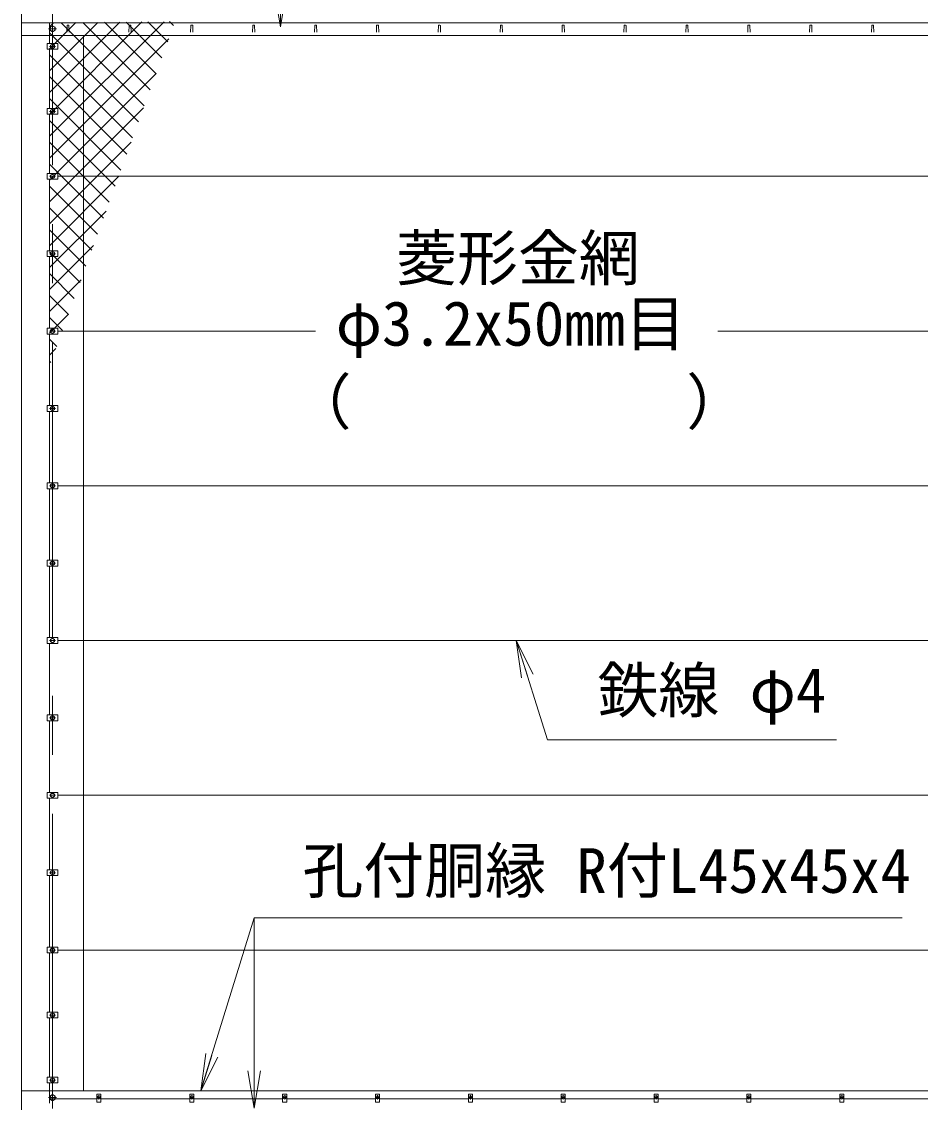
# Model space of a CAD drawing. Units: millimetres at full size; details may follow other scales. Extents: x -12600 to 12600, y -8910 to 8910.
# Drawn here: x -9497 to -6593, y 25 to 3517 of the extents above; entities that cross this region are included whole.
import ezdxf
from ezdxf.enums import TextEntityAlignment as Align

# ---------------------------------------------------------------- set-up
doc = ezdxf.new("R2010")
doc.units = ezdxf.units.MM
doc.header["$LTSCALE"] = 30
doc.linetypes.add('USER1', pattern=[50.8, 31.75, -6.35, 6.35, -6.35])
for name, color, linetype, lineweight in [('0-0_D-STR-TXT', 7, 'Continuous', 13), ('0-2_D-BMK', 2, 'USER1', 13), ('0-3_D-STR3', 3, 'Continuous', 13), ('0-4_D-STR1', 1, 'Continuous', 18), ('0-6_0', 7, 'Continuous', 18), ('0-B_D-STR2', 7, 'Continuous', 13)]:
    doc.layers.add(name, color=color, linetype=linetype, lineweight=lineweight)
doc.styles.add('ＭＳ ゴシック', font='')
doc.styles.get('ＭＳ ゴシック').set_extended_font_data('MS Gothic')

# ---------------------------------------------------------------- blocks, each defined once
blk = doc.blocks.new('_Open')
at = {"layer": '0-6_0'}
blk.add_line((-30, 5), (0, 0), dxfattribs=at)
blk.add_lwpolyline([(-30, -5), (0, 0), (-30, 0)], dxfattribs=at)

msp = doc.modelspace()

# ---------------------------------------------------------------- linework, layer by layer
at = {"layer": '0-0_D-STR-TXT'}
for p, q in [((-8661.06, 4077.58), (-8661.06, 3502.45)), ((-8745.65, 621.02), (-8745.65, 8.82))]:
    msp.add_line(p, q, dxfattribs=at)
for points in [[(-6863.62, 1196.96), (-7797.61, 1196.96), (-7898.56, 1515.44)], [(-6652.02, 621.02), (-8745.65, 621.02), (-8917.5, 64.26)]]:
    msp.add_lwpolyline(points, dxfattribs=at)
at = {"layer": '0-2_D-BMK'}
for p, q in [((-9397.14, -3042.65), (-9397.14, 7077.35)), ((-9384.39, 3494.35), (-9409.89, 3494.35)), ((-9407.14, 3437.35), (-9387.14, 3437.35)), ((-9407.14, 3227.35), (-9387.14, 3227.35)), ((-9407.14, 3017.35), (-9387.14, 3017.35)), ((-9407.14, 2767.35), (-9387.14, 2767.35)), ((-9407.14, 2517.35), (-9387.14, 2517.35)), ((-9407.14, 2267.35), (-9387.14, 2267.35)), ((-9407.14, 2017.35), (-9387.14, 2017.35)), ((-9407.14, 1767.35), (-9387.14, 1767.35)), ((-9407.14, 1517.35), (-9387.14, 1517.35)), ((-9407.14, 1267.35), (-9387.14, 1267.35)), ((-9407.14, 1017.35), (-9387.14, 1017.35)), ((-9407.14, 767.35), (-9387.14, 767.35)), ((-9407.14, 517.35), (-9387.14, 517.35)), ((-9407.14, 307.35), (-9387.14, 307.35)), ((-9407.14, 97.35), (-9387.14, 97.35)), ((-9384.39, 40.35), (-9409.89, 40.35)), ((-9254.58, 41.35), (-9239.71, 41.35)), ((-9247.14, 33.91), (-9247.14, 48.79)), ((-8954.58, 41.35), (-8939.71, 41.35)), ((-8947.14, 33.91), (-8947.14, 48.79)), ((-8654.58, 41.35), (-8639.71, 41.35)), ((-8647.14, 33.91), (-8647.14, 48.79)), ((-8354.58, 41.35), (-8339.71, 41.35)), ((-8347.14, 33.91), (-8347.14, 48.79)), ((-8054.58, 41.35), (-8039.71, 41.35)), ((-8047.14, 33.91), (-8047.14, 48.79)), ((-7754.58, 41.35), (-7739.71, 41.35)), ((-7747.14, 33.91), (-7747.14, 48.79)), ((-7454.58, 41.35), (-7439.71, 41.35)), ((-7447.14, 33.91), (-7447.14, 48.79)), ((-7154.58, 41.35), (-7139.71, 41.35)), ((-7147.14, 33.91), (-7147.14, 48.79)), ((-6854.58, 41.35), (-6839.71, 41.35)), ((-6847.14, 33.91), (-6847.14, 48.79))]:
    msp.add_line(p, q, dxfattribs=at)
at = {"layer": '0-3_D-STR3'}
for p, q in [((-9407.14, 3446.85), (-9407.14, 3512.35)), ((-9397.14, 3484.53), (-9405.64, 3489.44)), ((-9388.64, 3489.44), (-9397.14, 3484.53)), ((-9414.34, 3446.85), (-9379.94, 3446.85)), ((-9414.34, 3446.85), (-9414.34, 3427.85)), ((-9414.34, 3427.85), (-9379.94, 3427.85)), ((-9407.14, 3236.85), (-9407.14, 3427.85)), ((-9403.64, 3441.1), (-9397.14, 3444.85)), ((-9403.64, 3433.59), (-9403.64, 3441.1)), ((-9397.14, 3429.84), (-9403.64, 3433.59)), ((-9397.14, 3444.85), (-9390.64, 3441.1)), ((-9390.64, 3433.59), (-9397.14, 3429.84)), ((-9390.64, 3441.1), (-9390.64, 3433.59)), ((-9379.94, 3446.85), (-9379.94, 3427.85)), ((-9414.34, 3236.85), (-9379.94, 3236.85)), ((-9414.34, 3236.85), (-9414.34, 3217.85)), ((-9414.34, 3217.85), (-9379.94, 3217.85)), ((-9407.14, 3026.85), (-9407.14, 3217.85)), ((-9403.64, 3231.1), (-9397.14, 3234.85)), ((-9403.64, 3223.59), (-9403.64, 3231.1)), ((-9397.14, 3219.84), (-9403.64, 3223.59)), ((-9397.14, 3234.85), (-9390.64, 3231.1)), ((-9390.64, 3223.59), (-9397.14, 3219.84)), ((-9390.64, 3231.1), (-9390.64, 3223.59)), ((-9379.94, 3236.85), (-9379.94, 3217.85)), ((-9414.34, 3026.85), (-9379.94, 3026.85)), ((-9414.34, 3026.85), (-9414.34, 3007.85)), ((-9414.34, 3007.85), (-9379.94, 3007.85)), ((-9407.14, 2776.85), (-9407.14, 3007.85)), ((-9403.64, 3021.1), (-9397.14, 3024.85)), ((-9403.64, 3013.59), (-9403.64, 3021.1)), ((-9397.14, 3009.84), (-9403.64, 3013.59)), ((-9397.14, 3024.85), (-9390.64, 3021.1)), ((-9390.64, 3013.59), (-9397.14, 3009.84)), ((-9390.64, 3021.1), (-9390.64, 3013.59)), ((-9379.94, 3026.85), (-9379.94, 3007.85)), ((-9379.94, 3017.35), (-6406.64, 3017.35)), ((-9414.34, 2776.85), (-9379.94, 2776.85)), ((-9414.34, 2776.85), (-9414.34, 2757.85)), ((-9403.64, 2771.1), (-9397.14, 2774.85)), ((-9403.64, 2763.59), (-9403.64, 2771.1)), ((-9397.14, 2759.84), (-9403.64, 2763.59)), ((-9397.14, 2774.85), (-9390.64, 2771.1)), ((-9390.64, 2763.59), (-9397.14, 2759.84)), ((-9390.64, 2771.1), (-9390.64, 2763.59)), ((-9379.94, 2776.85), (-9379.94, 2757.85)), ((-9414.34, 2757.85), (-9379.94, 2757.85)), ((-9407.14, 2526.85), (-9407.14, 2757.85)), ((-9414.34, 2526.85), (-9379.94, 2526.85)), ((-9414.34, 2526.85), (-9414.34, 2507.85)), ((-9403.64, 2521.1), (-9397.14, 2524.85)), ((-9403.64, 2513.59), (-9403.64, 2521.1)), ((-9397.14, 2524.85), (-9390.64, 2521.1)), ((-9390.64, 2521.1), (-9390.64, 2513.59)), ((-9379.94, 2526.85), (-9379.94, 2507.85)), ((-9379.94, 2517.35), (-8547.14, 2517.35)), ((-7247.14, 2517.35), (-6406.64, 2517.35)), ((-9414.34, 2507.85), (-9379.94, 2507.85)), ((-9407.14, 2276.85), (-9407.14, 2507.85)), ((-9397.14, 2509.84), (-9403.64, 2513.59)), ((-9390.64, 2513.59), (-9397.14, 2509.84)), ((-9414.34, 2276.85), (-9379.94, 2276.85)), ((-9414.34, 2276.85), (-9414.34, 2257.85)), ((-9403.64, 2271.1), (-9397.14, 2274.85)), ((-9403.64, 2263.59), (-9403.64, 2271.1)), ((-9397.14, 2274.85), (-9390.64, 2271.1)), ((-9390.64, 2271.1), (-9390.64, 2263.59)), ((-9379.94, 2276.85), (-9379.94, 2257.85)), ((-9414.34, 2257.85), (-9379.94, 2257.85)), ((-9407.14, 2026.85), (-9407.14, 2257.85)), ((-9397.14, 2259.84), (-9403.64, 2263.59)), ((-9390.64, 2263.59), (-9397.14, 2259.84)), ((-9414.34, 2026.85), (-9379.94, 2026.85)), ((-9414.34, 2026.85), (-9414.34, 2007.85)), ((-9379.94, 2026.85), (-9379.94, 2007.85)), ((-9414.34, 2007.85), (-9379.94, 2007.85)), ((-9407.14, 1776.85), (-9407.14, 2007.85)), ((-9403.64, 2021.1), (-9397.14, 2024.85)), ((-9403.64, 2013.59), (-9403.64, 2021.1)), ((-9397.14, 2009.84), (-9403.64, 2013.59)), ((-9397.14, 2024.85), (-9390.64, 2021.1)), ((-9390.64, 2013.59), (-9397.14, 2009.84)), ((-9390.64, 2021.1), (-9390.64, 2013.59)), ((-9379.94, 2017.35), (-6406.64, 2017.35)), ((-9414.34, 1776.85), (-9379.94, 1776.85)), ((-9414.34, 1776.85), (-9414.34, 1757.85)), ((-9414.34, 1757.85), (-9379.94, 1757.85)), ((-9407.14, 1526.85), (-9407.14, 1757.85)), ((-9403.64, 1771.1), (-9397.14, 1774.85)), ((-9403.64, 1763.59), (-9403.64, 1771.1)), ((-9397.14, 1759.84), (-9403.64, 1763.59)), ((-9397.14, 1774.85), (-9390.64, 1771.1)), ((-9390.64, 1763.59), (-9397.14, 1759.84)), ((-9390.64, 1771.1), (-9390.64, 1763.59)), ((-9379.94, 1776.85), (-9379.94, 1757.85)), ((-9414.34, 1526.85), (-9379.94, 1526.85)), ((-9414.34, 1526.85), (-9414.34, 1507.85)), ((-9414.34, 1507.85), (-9379.94, 1507.85)), ((-9407.14, 1276.85), (-9407.14, 1507.85)), ((-9403.64, 1521.1), (-9397.14, 1524.85)), ((-9403.64, 1513.59), (-9403.64, 1521.1)), ((-9397.14, 1509.84), (-9403.64, 1513.59)), ((-9397.14, 1524.85), (-9390.64, 1521.1)), ((-9390.64, 1513.59), (-9397.14, 1509.84)), ((-9390.64, 1521.1), (-9390.64, 1513.59)), ((-9379.94, 1526.85), (-9379.94, 1507.85)), ((-9379.94, 1517.35), (-6406.64, 1517.35)), ((-9414.34, 1276.85), (-9379.94, 1276.85)), ((-9414.34, 1276.85), (-9414.34, 1257.85)), ((-9414.34, 1257.85), (-9379.94, 1257.85)), ((-9407.14, 1026.85), (-9407.14, 1257.85)), ((-9403.64, 1271.1), (-9397.14, 1274.85)), ((-9403.64, 1263.59), (-9403.64, 1271.1)), ((-9397.14, 1259.84), (-9403.64, 1263.59)), ((-9397.14, 1274.85), (-9390.64, 1271.1)), ((-9390.64, 1263.59), (-9397.14, 1259.84)), ((-9390.64, 1271.1), (-9390.64, 1263.59)), ((-9379.94, 1276.85), (-9379.94, 1257.85)), ((-9414.34, 1026.85), (-9379.94, 1026.85)), ((-9414.34, 1026.85), (-9414.34, 1007.85)), ((-9403.64, 1021.1), (-9397.14, 1024.85)), ((-9403.64, 1013.59), (-9403.64, 1021.1)), ((-9397.14, 1009.84), (-9403.64, 1013.59)), ((-9397.14, 1024.85), (-9390.64, 1021.1)), ((-9390.64, 1013.59), (-9397.14, 1009.84)), ((-9390.64, 1021.1), (-9390.64, 1013.59)), ((-9379.94, 1026.85), (-9379.94, 1007.85)), ((-9379.94, 1017.35), (-6406.64, 1017.35)), ((-9414.34, 1007.85), (-9379.94, 1007.85)), ((-9407.14, 776.85), (-9407.14, 1007.85)), ((-9414.34, 776.85), (-9379.94, 776.85)), ((-9414.34, 776.85), (-9414.34, 757.85)), ((-9403.64, 771.1), (-9397.14, 774.85)), ((-9403.64, 763.59), (-9403.64, 771.1)), ((-9397.14, 774.85), (-9390.64, 771.1)), ((-9390.64, 771.1), (-9390.64, 763.59)), ((-9379.94, 776.85), (-9379.94, 757.85)), ((-9414.34, 757.85), (-9379.94, 757.85)), ((-9407.14, 526.85), (-9407.14, 757.85)), ((-9397.14, 759.84), (-9403.64, 763.59)), ((-9390.64, 763.59), (-9397.14, 759.84)), ((-9414.34, 526.85), (-9379.94, 526.85)), ((-9414.34, 526.85), (-9414.34, 507.85)), ((-9403.64, 521.1), (-9397.14, 524.85)), ((-9397.14, 524.85), (-9390.64, 521.1)), ((-9379.94, 526.85), (-9379.94, 507.85)), ((-9414.34, 507.85), (-9379.94, 507.85)), ((-9407.14, 316.85), (-9407.14, 507.85)), ((-9403.64, 513.59), (-9403.64, 521.1)), ((-9397.14, 509.84), (-9403.64, 513.59)), ((-9390.64, 513.59), (-9397.14, 509.84)), ((-9390.64, 521.1), (-9390.64, 513.59)), ((-9379.94, 517.35), (-6406.64, 517.35)), ((-9414.34, 316.85), (-9379.94, 316.85)), ((-9414.34, 316.85), (-9414.34, 297.85)), ((-9403.64, 311.1), (-9397.14, 314.85)), ((-9397.14, 314.85), (-9390.64, 311.1)), ((-9379.94, 316.85), (-9379.94, 297.85)), ((-9414.34, 297.85), (-9379.94, 297.85)), ((-9407.14, 106.85), (-9407.14, 297.85)), ((-9403.64, 303.59), (-9403.64, 311.1)), ((-9397.14, 299.84), (-9403.64, 303.59)), ((-9390.64, 303.59), (-9397.14, 299.84)), ((-9390.64, 311.1), (-9390.64, 303.59)), ((-9414.34, 106.85), (-9379.94, 106.85)), ((-9414.34, 106.85), (-9414.34, 87.85)), ((-9403.64, 101.1), (-9397.14, 104.85)), ((-9397.14, 104.85), (-9390.64, 101.1)), ((-9379.94, 106.85), (-9379.94, 87.85)), ((-9414.34, 87.85), (-9379.94, 87.85)), ((-9407.14, 22.35), (-9407.14, 87.85)), ((-9403.64, 93.59), (-9403.64, 101.1)), ((-9397.14, 89.84), (-9403.64, 93.59)), ((-9390.64, 93.59), (-9397.14, 89.84)), ((-9390.64, 101.1), (-9390.64, 93.59)), ((-9407.14, 36.35), (-9253.64, 36.35)), ((-9397.14, 30.53), (-9405.64, 35.44)), ((-9388.64, 35.44), (-9397.14, 30.53)), ((-9253.64, 25.35), (-9253.64, 51.35)), ((-9240.64, 51.35), (-9253.64, 51.35)), ((-9240.64, 25.35), (-9240.64, 51.35)), ((-9240.64, 36.35), (-8953.64, 36.35)), ((-8953.64, 25.35), (-8953.64, 51.35)), ((-8940.64, 51.35), (-8953.64, 51.35)), ((-8940.64, 25.35), (-8940.64, 51.35)), ((-8940.64, 36.35), (-8653.64, 36.35)), ((-8653.64, 25.35), (-8653.64, 51.35)), ((-8640.64, 51.35), (-8653.64, 51.35)), ((-8640.64, 25.35), (-8640.64, 51.35)), ((-8640.64, 36.35), (-8353.64, 36.35)), ((-8353.64, 25.35), (-8353.64, 51.35)), ((-8340.64, 51.35), (-8353.64, 51.35)), ((-8340.64, 25.35), (-8340.64, 51.35)), ((-8340.64, 36.35), (-8053.64, 36.35)), ((-8053.64, 25.35), (-8053.64, 51.35)), ((-8040.64, 51.35), (-8053.64, 51.35)), ((-8040.64, 25.35), (-8040.64, 51.35)), ((-8040.64, 36.35), (-7753.64, 36.35)), ((-7753.64, 25.35), (-7753.64, 51.35)), ((-7740.64, 51.35), (-7753.64, 51.35)), ((-7740.64, 25.35), (-7740.64, 51.35)), ((-7740.64, 36.35), (-7453.64, 36.35)), ((-7453.64, 25.35), (-7453.64, 51.35)), ((-7440.64, 51.35), (-7453.64, 51.35)), ((-7440.64, 25.35), (-7440.64, 51.35)), ((-7440.64, 36.35), (-7153.64, 36.35)), ((-7153.64, 25.35), (-7153.64, 51.35)), ((-7140.64, 51.35), (-7153.64, 51.35)), ((-7140.64, 25.35), (-7140.64, 51.35)), ((-7140.64, 36.35), (-6853.64, 36.35)), ((-6853.64, 25.35), (-6853.64, 51.35)), ((-6840.64, 51.35), (-6853.64, 51.35)), ((-6840.64, 25.35), (-6840.64, 51.35)), ((-6840.64, 36.35), (-6553.64, 36.35)), ((-9240.64, 25.35), (-9253.64, 25.35)), ((-8940.64, 25.35), (-8953.64, 25.35)), ((-8640.64, 25.35), (-8653.64, 25.35)), ((-8340.64, 25.35), (-8353.64, 25.35)), ((-8040.64, 25.35), (-8053.64, 25.35)), ((-7740.64, 25.35), (-7753.64, 25.35)), ((-7440.64, 25.35), (-7453.64, 25.35)), ((-7140.64, 25.35), (-7153.64, 25.35)), ((-6840.64, 25.35), (-6853.64, 25.35))]:
    msp.add_line(p, q, dxfattribs=at)
for points in [[(-9405.64, 3489.44), (-9405.64, 3499.25), (-9397.14, 3504.16)], [(-9397.14, 3504.16), (-9388.64, 3499.25), (-9388.64, 3489.44)], [(-9405.64, 35.44), (-9405.64, 45.25), (-9397.14, 50.16)], [(-9397.14, 50.16), (-9388.64, 45.25), (-9388.64, 35.44)]]:
    msp.add_lwpolyline(points, dxfattribs=at)
for centre, radius in [((-9397.14, 3494.35), 8.25), ((-9397.14, 3437.35), 6.25), ((-9397.14, 3227.35), 6.25), ((-9397.14, 3017.35), 6.25), ((-9397.14, 2767.35), 6.25), ((-9397.14, 2517.35), 6.25), ((-9397.14, 2267.35), 6.25), ((-9397.14, 2017.35), 6.25), ((-9397.14, 1767.35), 6.25), ((-9397.14, 1517.35), 6.25), ((-9397.14, 1267.35), 6.25), ((-9397.14, 1017.35), 6.25), ((-9397.14, 767.35), 6.25), ((-9397.14, 517.35), 6.25), ((-9397.14, 307.35), 6.25), ((-9397.14, 97.35), 6.25), ((-9397.14, 40.35), 8.25), ((-9247.14, 41.35), 5.25), ((-8947.14, 41.35), 5.25), ((-8647.14, 41.35), 5.25), ((-8347.14, 41.35), 5.25), ((-8047.14, 41.35), 5.25), ((-7747.14, 41.35), 5.25), ((-7447.14, 41.35), 5.25), ((-7147.14, 41.35), 5.25), ((-6847.14, 41.35), 5.25)]:
    msp.add_circle(centre, radius, dxfattribs=at)
at = {"layer": '0-4_D-STR1'}
for p, q in [((-9497.14, 3513.35), (-4397.14, 3513.35)), ((-9350.14, 3504.22), (-9350.89, 3482.72)), ((-9344.14, 3504.22), (-9343.39, 3482.72)), ((-9150.14, 3504.22), (-9150.89, 3482.72)), ((-9144.14, 3504.22), (-9143.39, 3482.72)), ((-8950.14, 3504.22), (-8950.89, 3482.72)), ((-8944.14, 3504.22), (-8943.39, 3482.72)), ((-8750.14, 3504.22), (-8750.89, 3482.72)), ((-8744.14, 3504.22), (-8743.39, 3482.72)), ((-8550.14, 3504.22), (-8550.89, 3482.72)), ((-8544.14, 3504.22), (-8543.39, 3482.72)), ((-8350.14, 3504.22), (-8350.89, 3482.72)), ((-8344.14, 3504.22), (-8343.39, 3482.72)), ((-8150.14, 3504.22), (-8150.89, 3482.72)), ((-8144.14, 3504.22), (-8143.39, 3482.72)), ((-7950.14, 3504.22), (-7950.89, 3482.72)), ((-7944.14, 3504.22), (-7943.39, 3482.72)), ((-7750.14, 3504.22), (-7750.89, 3482.72)), ((-7744.14, 3504.22), (-7743.39, 3482.72)), ((-7550.14, 3504.22), (-7550.89, 3482.72)), ((-7544.14, 3504.22), (-7543.39, 3482.72)), ((-7350.14, 3504.22), (-7350.89, 3482.72)), ((-7344.14, 3504.22), (-7343.39, 3482.72)), ((-7150.14, 3504.22), (-7150.89, 3482.72)), ((-7144.14, 3504.22), (-7143.39, 3482.72)), ((-6950.14, 3504.22), (-6950.89, 3482.72)), ((-6944.14, 3504.22), (-6943.39, 3482.72)), ((-6750.14, 3504.22), (-6750.89, 3482.72)), ((-6744.14, 3504.22), (-6743.39, 3482.72)), ((-9497.14, 3472.35), (-4397.14, 3472.35)), ((-9297.14, 62.35), (-9297.14, 3472.35)), ((-9497.14, 62.35), (-4397.14, 62.35))]:
    msp.add_line(p, q, dxfattribs=at)
msp.add_lwpolyline([(-9297.14, 7017.35), (-9497.14, 7017.35), (-9497.14, -2982.65), (-9297.14, -2982.65), (-9297.14, -1982.65)], dxfattribs=at)
for centre in [(-9347.14, 3502.97), (-9147.14, 3502.97), (-8947.14, 3502.97), (-8747.14, 3502.97), (-8547.14, 3502.97), (-8347.14, 3502.97), (-8147.14, 3502.97), (-7947.14, 3502.97), (-7747.14, 3502.97), (-7547.14, 3502.97), (-7347.14, 3502.97), (-7147.14, 3502.97), (-6947.14, 3502.97), (-6747.14, 3502.97)]:
    msp.add_arc(centre, 3.25, 22.61986, 157.38014, dxfattribs=at)
at = {"layer": '0-B_D-STR2'}
for p, q in [((-9407.14, 3146.63), (-9036.78, 3517)), ((-9407.14, 3217.34), (-9108.19, 3516.29)), ((-9407.14, 3288.05), (-9179.61, 3515.59)), ((-9407.14, 3358.76), (-9251.02, 3514.89)), ((-9407.14, 3429.47), (-9322.44, 3514.18)), ((-9407.14, 3500.19), (-9393.85, 3513.48)), ((-9100.61, 3244.98), (-9369.35, 3513.72)), ((-9081.74, 3296.82), (-9299.33, 3514.41)), ((-9062.87, 3348.66), (-9229.31, 3515.1)), ((-9044, 3400.5), (-9159.29, 3515.79)), ((-9025.13, 3452.35), (-9089.27, 3516.48)), ((-9006.26, 3504.19), (-9019.25, 3517.17)), ((-9119.48, 3193.14), (-9407.14, 3480.8)), ((-9407.14, 3075.92), (-9021.93, 3461.13)), ((-9138.35, 3141.29), (-9407.14, 3410.09)), ((-9407.14, 3005.21), (-9062.4, 3349.96)), ((-9157.21, 3089.45), (-9407.14, 3339.38)), ((-9176.08, 3037.61), (-9407.14, 3268.67)), ((-9407.14, 2934.5), (-9102.86, 3238.78)), ((-9194.95, 2985.77), (-9407.14, 3197.96)), ((-9407.14, 2863.79), (-9143.33, 3127.61)), ((-9213.82, 2933.93), (-9407.14, 3127.25)), ((-9232.69, 2882.09), (-9407.14, 3056.54)), ((-9407.14, 2793.08), (-9183.79, 3016.43)), ((-9251.56, 2830.24), (-9407.14, 2985.83)), ((-9270.43, 2778.4), (-9407.14, 2915.12)), ((-9407.14, 2722.37), (-9224.26, 2905.26)), ((-9289.3, 2726.56), (-9407.14, 2844.41)), ((-9407.14, 2651.66), (-9264.72, 2794.08)), ((-9308.17, 2674.72), (-9407.14, 2773.7)), ((-9327.03, 2622.88), (-9407.14, 2702.99)), ((-9407.14, 2580.95), (-9305.19, 2682.91)), ((-9345.9, 2571.03), (-9407.14, 2632.28)), ((-9407.14, 2510.24), (-9345.65, 2571.73)), ((-9364.77, 2519.19), (-9407.14, 2561.57)), ((-9383.64, 2467.35), (-9407.14, 2490.85)), ((-9407.14, 2439.53), (-9386.11, 2460.56)), ((-9402.51, 2415.51), (-9407.14, 2420.14))]:
    msp.add_line(p, q, dxfattribs=at)

# ---------------------------------------------------------------- block references
at = {"layer": '0-0_D-STR-TXT', "xscale": 4, "yscale": 4}
for p, rotation in [((-8661.06, 3500.45), 270), ((-7899.17, 1517.35), 107.58773), ((-8918.09, 62.35), 252.84683), ((-8745.65, 6.82), 270)]:
    msp.add_blockref('_Open', p, dxfattribs=dict(at, rotation=rotation))

# ---------------------------------------------------------------- texts
at = {"layer": '0-0_D-STR-TXT', "style": 'ＭＳ ゴシック'}
for s, p in [('菱形金網', (-8286.99, 2638.08)), ('φ3.2x50mm目', (-8481.92, 2426.77)), ('（\u3000\u3000   \u3000\u3000）', (-8628.11, 2173.36)), ('鉄線 φ4', (-7636.46, 1241.56)), ('孔付胴縁 R付L45x45x4', (-8589.84, 658.77))]:
    msp.add_text(s, height=144.3, dxfattribs=at).set_placement(p, align=Align.BOTTOM_LEFT)

doc.saveas('drawing.dxf')
